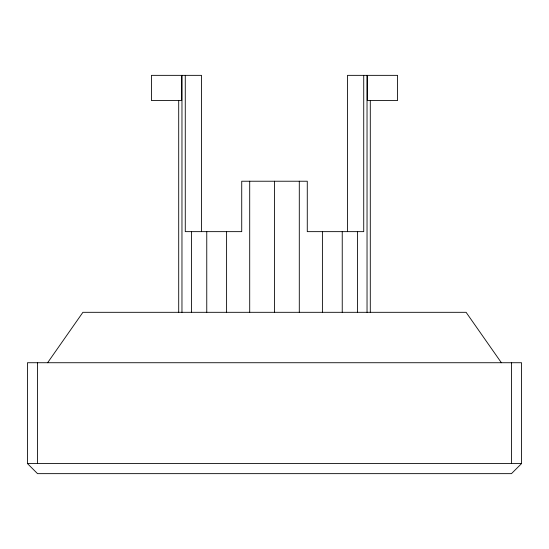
<?xml version="1.0" encoding="UTF-8"?>
<svg xmlns="http://www.w3.org/2000/svg" width="549" height="549" viewBox="0 0 549 549"><rect width="100%" height="100%" fill="white"/><g stroke="black" fill="none" stroke-linecap="round" stroke-linejoin="round"><path stroke-width="0.82" d="M47.619 362.731L82.913 312.312L466.087 312.312L501.381 362.731M521.55 463.569L511.469 473.65L37.531 473.65L27.45 463.569L27.45 362.731L521.55 362.731L521.55 463.569L27.45 463.569M511.469 362.731L511.469 463.569M370.294 100.556L370.294 312.312M367.308 75.35L367.308 100.556L397.558 100.556L397.558 75.35L347.496 75.35L347.496 231.644M367.034 75.35L367.034 312.312M363.726 75.35L363.726 231.644L307.275 231.644L307.275 181.225L241.725 181.225L241.725 231.644L185.274 231.644L185.274 75.35M357.461 231.644L357.461 312.312M342.24 231.644L342.24 312.312M322.4 231.644L322.4 312.312M299.294 181.225L299.294 312.312M274.5 181.225L274.5 312.312M249.706 181.225L249.706 312.312M226.6 231.644L226.6 312.312M206.76 231.644L206.76 312.312M201.504 231.644L201.504 75.35L151.442 75.35L151.442 100.556L181.692 100.556L181.692 75.35M191.539 231.644L191.539 312.312M181.966 75.35L181.966 312.312M178.706 100.556L178.706 312.312M37.531 362.731L37.531 463.569"/></g></svg>
